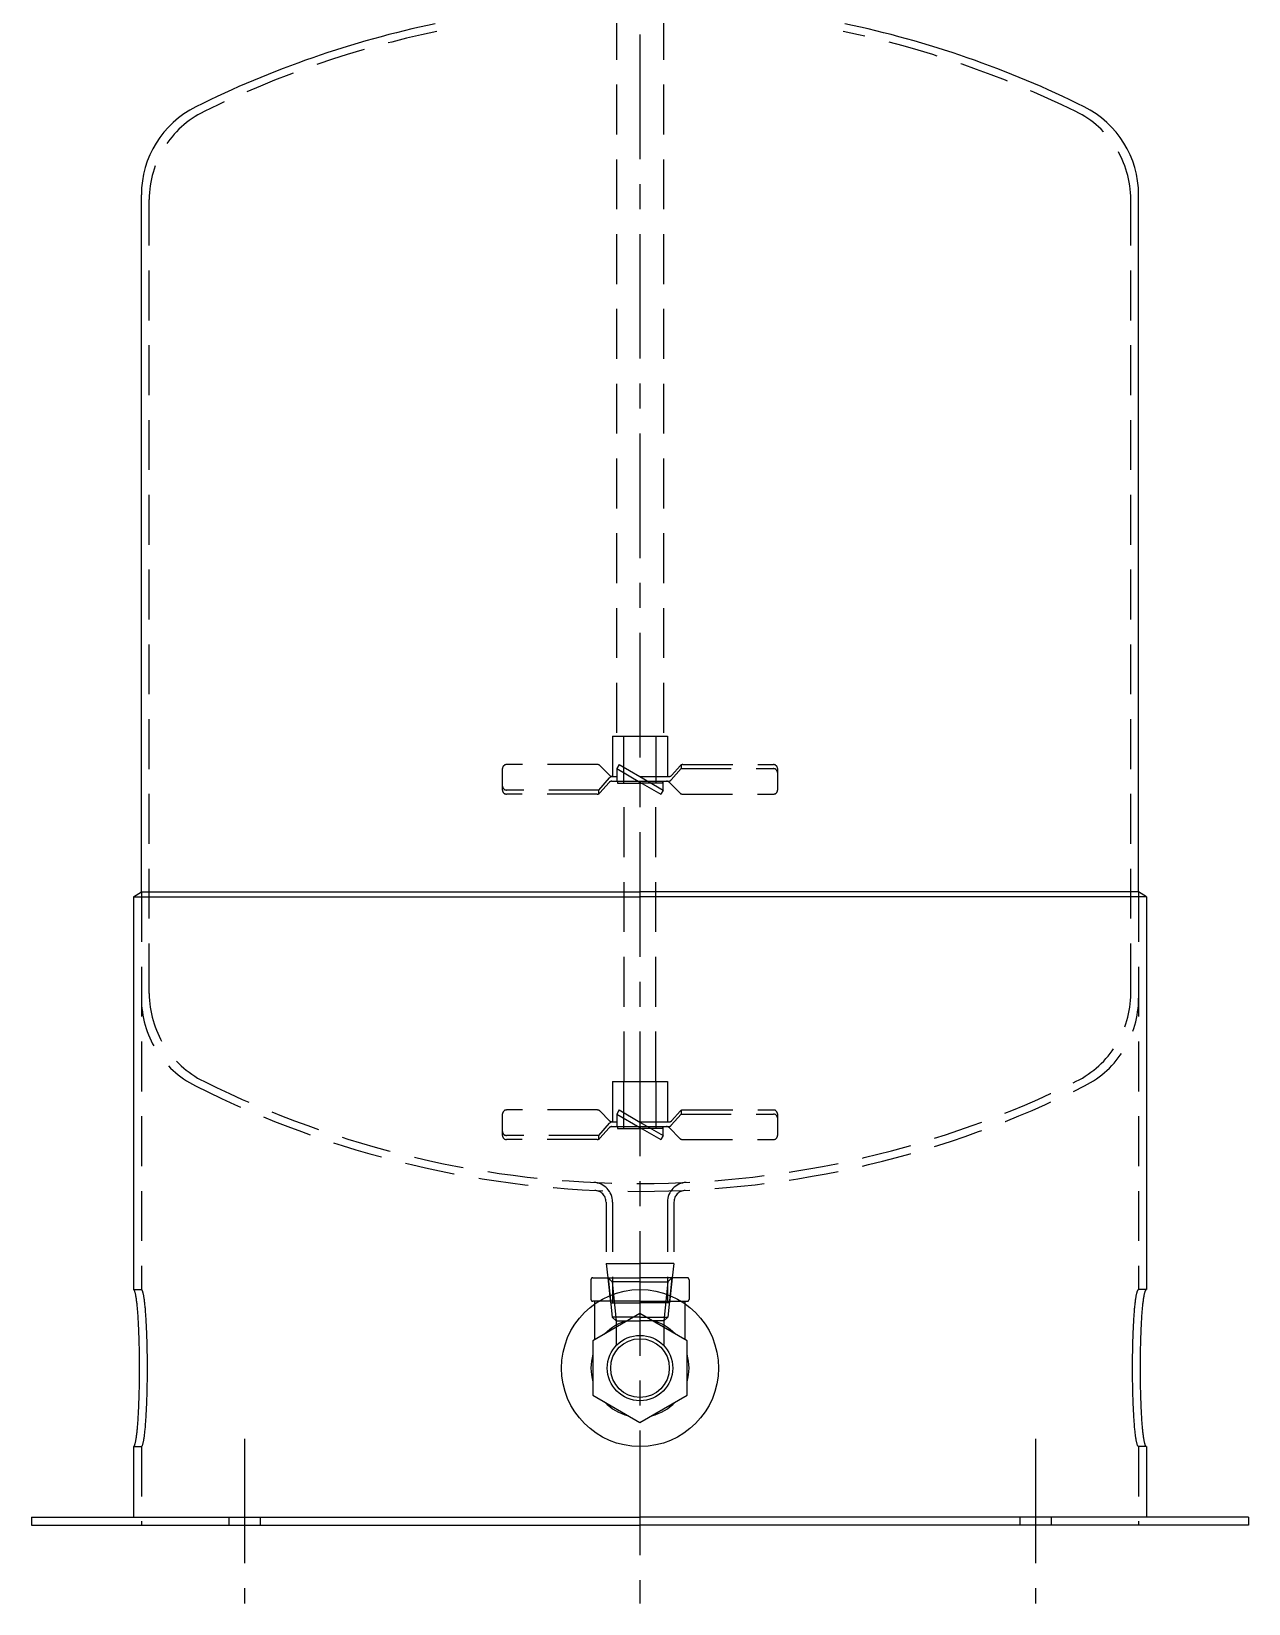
# Model space of a CAD drawing. Extents: x -205 to 734, y -924 to 175.
# Drawn here: x 245 to 555, y -888 to -487.5 of the extents above; entities that cross this region are included whole.
import ezdxf

# ---------------------------------------------------------------- set-up
doc = ezdxf.new("R2010")
doc.units = 0
doc.linetypes.add('CENTER', pattern=[50.8, 31.75, -6.35, 6.35, -6.35])
doc.linetypes.add('DASHED', pattern=[19.05, 12.7, -6.35])
doc.layers.get('0').update_dxf_attribs({"linetype": 'CONTINUOUS'})
doc.layers.add('CENTER', color=1, linetype='CENTER')

msp = doc.modelspace()

# ---------------------------------------------------------------- linework, layer by layer
at = {"color": 3, "linetype": 'DASHED'}
for p, q in [((394, -482), (394, -667)), ((406, -482), (406, -667)), ((275, -732.56), (275, -530.33)), ((525, -732.56), (525, -530.33)), ((393, -667), (393, -677.3)), ((393, -667), (400, -667)), ((395.9, -679), (395.9, -667)), ((400, -667), (407, -667)), ((404.1, -679), (404.1, -667)), ((407, -667), (407, -677.3)), ((365, -680.8), (365, -675.26)), ((389.13, -674.26), (366, -674.26)), ((392.25, -677), (389.84, -674.56)), ((394.67, -674.26), (394.07, -675.3)), ((394.07, -675.3), (394.07, -678.5)), ((394.07, -675.3), (400, -678.72)), ((394.67, -674.26), (400, -677.34)), ((410.5, -675.3), (407.98, -678.16)), ((410.2, -674.6), (408.12, -676.96)), ((410.5, -674.36), (410.5, -675.3)), ((410.5, -675.3), (434, -675.3)), ((410.95, -674.26), (434, -674.26)), ((435, -675.26), (435, -680.8)), ((389.5, -680.76), (366, -680.76)), ((389.5, -680.76), (392.25, -677.64)), ((389.5, -681.7), (389.5, -680.76)), ((389.8, -681.46), (392.11, -678.84)), ((392.86, -678.5), (399.61, -678.5)), ((392.96, -677.3), (394.07, -677.3)), ((394.25, -678.5), (394.25, -679)), ((394.25, -679), (400, -679)), ((396, -755), (396, -679)), ((399.61, -678.5), (400, -678.5)), ((400, -677.3), (407.37, -677.3)), ((400, -677.34), (405.93, -680.76)), ((400, -678.5), (402.01, -678.5)), ((400, -678.72), (405.33, -681.8)), ((400, -679), (400.48, -679)), ((405.75, -679), (400.48, -679)), ((402.01, -678.5), (407.23, -678.5)), ((405.93, -680.76), (405.33, -681.8)), ((405.75, -678.5), (405.75, -679)), ((405.93, -680.76), (405.93, -678.5)), ((407.49, -678.8), (410.16, -681.5)), ((389.05, -681.8), (366, -681.8)), ((404, -755), (404, -681.03)), ((410.87, -681.8), (434, -681.8)), ((273, -706.71), (273, -808)), ((527, -706.71), (527, -808)), ((393, -755), (400, -755)), ((393, -755), (393, -765.3)), ((395.9, -767), (395.9, -755)), ((400, -755), (407, -755)), ((404.1, -767), (404.1, -755)), ((407, -755), (407, -765.3)), ((365, -768.8), (365, -763.26)), ((389.13, -762.26), (366, -762.26)), ((392.25, -765), (389.84, -762.56)), ((394.67, -762.26), (394.07, -763.3)), ((394.07, -763.3), (400, -766.72)), ((394.07, -763.3), (394.07, -766.5)), ((394.67, -762.26), (400, -765.34)), ((410.5, -763.3), (407.98, -766.16)), ((410.2, -762.6), (408.12, -764.96)), ((410.5, -762.36), (410.5, -763.3)), ((410.5, -763.3), (434, -763.3)), ((410.95, -762.26), (434, -762.26)), ((435, -763.26), (435, -768.8)), ((389.5, -768.76), (366, -768.76)), ((389.5, -768.76), (392.25, -765.64)), ((389.5, -769.7), (389.5, -768.76)), ((389.8, -769.46), (392.11, -766.84)), ((392.86, -766.5), (399.61, -766.5)), ((392.96, -765.3), (394.07, -765.3)), ((394.25, -766.5), (394.25, -767)), ((394.25, -767), (400, -767)), ((399.61, -766.5), (400, -766.5)), ((400, -765.3), (407.37, -765.3)), ((400, -765.34), (405.93, -768.76)), ((400, -766.5), (402.01, -766.5)), ((400, -766.72), (405.33, -769.8)), ((400, -767), (400.48, -767)), ((405.75, -767), (400.48, -767)), ((402.01, -766.5), (407.23, -766.5)), ((405.93, -768.76), (405.33, -769.8)), ((405.75, -766.5), (405.75, -767)), ((405.93, -768.76), (405.93, -766.5)), ((407.49, -766.8), (410.16, -769.5)), ((389.05, -769.8), (366, -769.8)), ((410.87, -769.8), (434, -769.8)), ((391.35, -785.73), (391.35, -801.35)), ((393, -785.72), (393, -805)), ((407, -785.72), (407, -805)), ((408.65, -785.73), (408.65, -801.35)), ((388, -805), (400, -805)), ((391.35, -801.35), (400, -801.35)), ((391.35, -801.35), (391.77, -805)), ((391.35, -801.35), (400, -801.35)), ((391.35, -801.35), (391.77, -805)), ((391.77, -805), (392.5, -811.35)), ((391.93, -805), (392.93, -806)), ((391.93, -805), (392.93, -815)), ((393, -805), (393, -811.35)), ((408.65, -801.35), (400, -801.35)), ((408.65, -801.35), (400, -801.35)), ((412, -805), (400, -805)), ((407, -805), (407, -811.35)), ((408.07, -805), (407.07, -815)), ((408.07, -805), (407.07, -806)), ((408.23, -805), (407.5, -811.35)), ((408.65, -801.35), (408.23, -805)), ((408.65, -801.35), (408.23, -805)), ((271, -808), (273, -808)), ((387.5, -805.5), (387.5, -810.5)), ((392.93, -806), (393.93, -816)), ((400, -806), (392.93, -806)), ((400, -806), (407.07, -806)), ((407.07, -806), (406.07, -816)), ((412.5, -805.5), (412.5, -810.5)), ((529, -808), (527, -808)), ((389.46, -811), (388, -811)), ((388.5, -811.64), (388.5, -811)), ((392.5, -811.35), (400, -811.35)), ((407.5, -811.35), (400, -811.35)), ((410.54, -811), (412, -811)), ((411.5, -811.64), (411.5, -811)), ((392.93, -815), (393.93, -816)), ((400, -815), (392.93, -815)), ((393.93, -816), (393.93, -822)), ((393.93, -816), (400, -816)), ((400, -815), (407.07, -815)), ((406.07, -816), (400, -816)), ((407.07, -815), (406.07, -816)), ((406.07, -816), (406.07, -822)), ((271, -848), (273, -848)), ((273, -848), (273, -868)), ((527, -848), (527, -868)), ((529, -848), (527, -848)), ((295.24, -866), (295.24, -868)), ((303.24, -866), (303.24, -868)), ((496.76, -866), (496.76, -868)), ((504.76, -866), (504.76, -868))]:
    msp.add_line(p, q, dxfattribs=at)
at = {"color": 7, "linetype": 'CONTINUOUS'}
for p, q in [((273, -529.35), (273, -529.09)), ((273, -706.71), (273, -529.35)), ((527, -529.35), (527, -529.09)), ((527, -706.71), (527, -529.35)), ((271, -708), (273, -706.71)), ((271, -708), (271, -808)), ((271, -708), (400, -708)), ((273, -706.71), (400, -706.71)), ((527, -706.71), (400, -706.71)), ((529, -708), (400, -708)), ((529, -708), (527, -706.71)), ((529, -708), (529, -808)), ((388.5, -820.78), (388.5, -811.64)), ((400, -811), (389.46, -811)), ((400, -811), (410.54, -811)), ((411.5, -820.78), (411.5, -811.64)), ((400, -814.14), (388, -821.07)), ((412, -821.07), (400, -814.14)), ((388, -821.07), (388, -834.93)), ((412, -834.93), (412, -821.07)), ((388, -834.93), (400, -841.86)), ((400, -841.86), (412, -834.93)), ((271, -848), (271, -866)), ((529, -848), (529, -866)), ((245, -866), (400, -866)), ((245, -866), (245, -868)), ((245, -868), (400, -868)), ((555, -866), (400, -866)), ((555, -868), (400, -868)), ((555, -866), (555, -868))]:
    msp.add_line(p, q, dxfattribs=at)
for points in [[(271, -848, 0), (271.04, -847.99, 0), (271.08, -847.98, 0), (271.11, -847.95, 0), (271.15, -847.9, 0), (271.19, -847.85, 0), (271.23, -847.78, 0), (271.26, -847.71, 0), (271.3, -847.62, 0), (271.34, -847.51, 0), (271.37, -847.4, 0), (271.41, -847.28, 0), (271.45, -847.14, 0), (271.48, -846.99, 0), (271.52, -846.83, 0), (271.55, -846.66, 0), (271.59, -846.48, 0), (271.62, -846.28, 0), (271.66, -846.08, 0), (271.69, -845.86, 0), (271.73, -845.64, 0), (271.76, -845.4, 0), (271.79, -845.15, 0), (271.82, -844.9, 0), (271.86, -844.63, 0), (271.89, -844.35, 0), (271.92, -844.06, 0), (271.95, -843.77, 0), (271.98, -843.46, 0), (272.01, -843.14, 0), (272.04, -842.82, 0), (272.06, -842.49, 0), (272.09, -842.14, 0), (272.12, -841.79, 0), (272.14, -841.43, 0), (272.17, -841.06, 0), (272.19, -840.69, 0), (272.21, -840.3, 0), (272.24, -839.91, 0), (272.26, -839.52, 0), (272.28, -839.11, 0), (272.3, -838.7, 0), (272.32, -838.28, 0), (272.34, -837.86, 0), (272.36, -837.43, 0), (272.38, -836.99, 0), (272.39, -836.55, 0), (272.41, -836.11, 0), (272.42, -835.65, 0), (272.44, -835.2, 0), (272.45, -834.74, 0), (272.46, -834.27, 0), (272.47, -833.81, 0), (272.49, -833.33, 0), (272.49, -832.86, 0), (272.5, -832.38, 0), (272.51, -831.9, 0), (272.52, -831.42, 0), (272.52, -830.93, 0), (272.53, -830.45, 0), (272.53, -829.96, 0), (272.54, -829.47, 0), (272.54, -828.98, 0), (272.54, -828.49, 0), (272.54, -828, 0), (272.54, -827.51, 0), (272.54, -827.02, 0), (272.54, -826.53, 0), (272.53, -826.04, 0), (272.53, -825.55, 0), (272.52, -825.07, 0), (272.52, -824.58, 0), (272.51, -824.1, 0), (272.5, -823.62, 0), (272.49, -823.14, 0), (272.49, -822.67, 0), (272.47, -822.19, 0), (272.46, -821.73, 0), (272.45, -821.26, 0), (272.44, -820.8, 0), (272.42, -820.35, 0), (272.41, -819.89, 0), (272.39, -819.45, 0), (272.38, -819.01, 0), (272.36, -818.57, 0), (272.34, -818.14, 0), (272.32, -817.72, 0), (272.3, -817.3, 0), (272.28, -816.89, 0), (272.26, -816.48, 0), (272.24, -816.09, 0), (272.21, -815.7, 0), (272.19, -815.31, 0), (272.17, -814.94, 0), (272.14, -814.57, 0), (272.12, -814.21, 0), (272.09, -813.86, 0), (272.06, -813.51, 0), (272.04, -813.18, 0), (272.01, -812.86, 0), (271.98, -812.54, 0), (271.95, -812.23, 0), (271.92, -811.94, 0), (271.89, -811.65, 0), (271.86, -811.37, 0), (271.82, -811.1, 0), (271.79, -810.85, 0), (271.76, -810.6, 0), (271.73, -810.36, 0), (271.69, -810.14, 0), (271.66, -809.92, 0), (271.62, -809.72, 0), (271.59, -809.52, 0), (271.55, -809.34, 0), (271.52, -809.17, 0), (271.48, -809.01, 0), (271.45, -808.86, 0), (271.41, -808.72, 0), (271.37, -808.6, 0), (271.34, -808.49, 0), (271.3, -808.38, 0), (271.26, -808.29, 0), (271.23, -808.22, 0), (271.19, -808.15, 0), (271.15, -808.1, 0), (271.11, -808.05, 0), (271.08, -808.02, 0), (271.04, -808.01, 0), (271, -808, 0)], [(529, -848, 0), (528.96, -847.99, 0), (528.92, -847.98, 0), (528.89, -847.95, 0), (528.85, -847.9, 0), (528.81, -847.85, 0), (528.77, -847.78, 0), (528.74, -847.71, 0), (528.7, -847.62, 0), (528.66, -847.51, 0), (528.63, -847.4, 0), (528.59, -847.28, 0), (528.55, -847.14, 0), (528.52, -846.99, 0), (528.48, -846.83, 0), (528.45, -846.66, 0), (528.41, -846.48, 0), (528.38, -846.28, 0), (528.34, -846.08, 0), (528.31, -845.86, 0), (528.27, -845.64, 0), (528.24, -845.4, 0), (528.21, -845.15, 0), (528.18, -844.9, 0), (528.14, -844.63, 0), (528.11, -844.35, 0), (528.08, -844.06, 0), (528.05, -843.77, 0), (528.02, -843.46, 0), (527.99, -843.14, 0), (527.97, -842.82, 0), (527.94, -842.49, 0), (527.91, -842.14, 0), (527.88, -841.79, 0), (527.86, -841.43, 0), (527.83, -841.06, 0), (527.81, -840.69, 0), (527.79, -840.3, 0), (527.76, -839.91, 0), (527.74, -839.52, 0), (527.72, -839.11, 0), (527.7, -838.7, 0), (527.68, -838.28, 0), (527.66, -837.86, 0), (527.64, -837.43, 0), (527.62, -836.99, 0), (527.61, -836.55, 0), (527.59, -836.11, 0), (527.58, -835.65, 0), (527.56, -835.2, 0), (527.55, -834.74, 0), (527.54, -834.27, 0), (527.53, -833.81, 0), (527.51, -833.33, 0), (527.51, -832.86, 0), (527.5, -832.38, 0), (527.49, -831.9, 0), (527.48, -831.42, 0), (527.48, -830.93, 0), (527.47, -830.45, 0), (527.47, -829.96, 0), (527.46, -829.47, 0), (527.46, -828.98, 0), (527.46, -828.49, 0), (527.46, -828, 0), (527.46, -827.51, 0), (527.46, -827.02, 0), (527.46, -826.53, 0), (527.47, -826.04, 0), (527.47, -825.55, 0), (527.48, -825.07, 0), (527.48, -824.58, 0), (527.49, -824.1, 0), (527.5, -823.62, 0), (527.51, -823.14, 0), (527.51, -822.67, 0), (527.53, -822.19, 0), (527.54, -821.73, 0), (527.55, -821.26, 0), (527.56, -820.8, 0), (527.58, -820.35, 0), (527.59, -819.89, 0), (527.61, -819.45, 0), (527.62, -819.01, 0), (527.64, -818.57, 0), (527.66, -818.14, 0), (527.68, -817.72, 0), (527.7, -817.3, 0), (527.72, -816.89, 0), (527.74, -816.48, 0), (527.76, -816.09, 0), (527.79, -815.7, 0), (527.81, -815.31, 0), (527.83, -814.94, 0), (527.86, -814.57, 0), (527.88, -814.21, 0), (527.91, -813.86, 0), (527.94, -813.51, 0), (527.97, -813.18, 0), (527.99, -812.86, 0), (528.02, -812.54, 0), (528.05, -812.23, 0), (528.08, -811.94, 0), (528.11, -811.65, 0), (528.14, -811.37, 0), (528.18, -811.1, 0), (528.21, -810.85, 0), (528.24, -810.6, 0), (528.27, -810.36, 0), (528.31, -810.14, 0), (528.34, -809.92, 0), (528.38, -809.72, 0), (528.41, -809.52, 0), (528.45, -809.34, 0), (528.48, -809.17, 0), (528.52, -809.01, 0), (528.55, -808.86, 0), (528.59, -808.72, 0), (528.63, -808.6, 0), (528.66, -808.49, 0), (528.7, -808.38, 0), (528.74, -808.29, 0), (528.77, -808.22, 0), (528.81, -808.15, 0), (528.85, -808.1, 0), (528.89, -808.05, 0), (528.92, -808.02, 0), (528.96, -808.01, 0), (529, -808, 0)]]:
    msp.add_polyline3d(points, dxfattribs=at)
at = {"color": 3, "linetype": 'DASHED'}
for points in [[(273, -848, 0), (273.04, -847.99, 0), (273.08, -847.98, 0), (273.11, -847.95, 0), (273.15, -847.9, 0), (273.19, -847.85, 0), (273.23, -847.78, 0), (273.26, -847.71, 0), (273.3, -847.62, 0), (273.34, -847.51, 0), (273.37, -847.4, 0), (273.41, -847.28, 0), (273.45, -847.14, 0), (273.48, -846.99, 0), (273.52, -846.83, 0), (273.55, -846.66, 0), (273.59, -846.48, 0), (273.62, -846.28, 0), (273.66, -846.08, 0), (273.69, -845.86, 0), (273.73, -845.64, 0), (273.76, -845.4, 0), (273.79, -845.15, 0), (273.82, -844.9, 0), (273.86, -844.63, 0), (273.89, -844.35, 0), (273.92, -844.06, 0), (273.95, -843.77, 0), (273.98, -843.46, 0), (274.01, -843.14, 0), (274.04, -842.82, 0), (274.06, -842.49, 0), (274.09, -842.14, 0), (274.12, -841.79, 0), (274.14, -841.43, 0), (274.17, -841.06, 0), (274.19, -840.69, 0), (274.21, -840.3, 0), (274.24, -839.91, 0), (274.26, -839.52, 0), (274.28, -839.11, 0), (274.3, -838.7, 0), (274.32, -838.28, 0), (274.34, -837.86, 0), (274.36, -837.43, 0), (274.38, -836.99, 0), (274.39, -836.55, 0), (274.41, -836.11, 0), (274.42, -835.65, 0), (274.44, -835.2, 0), (274.45, -834.74, 0), (274.46, -834.27, 0), (274.47, -833.81, 0), (274.49, -833.33, 0), (274.49, -832.86, 0), (274.5, -832.38, 0), (274.51, -831.9, 0), (274.52, -831.42, 0), (274.52, -830.93, 0), (274.53, -830.45, 0), (274.53, -829.96, 0), (274.54, -829.47, 0), (274.54, -828.98, 0), (274.54, -828.49, 0), (274.54, -828, 0), (274.54, -827.51, 0), (274.54, -827.02, 0), (274.54, -826.53, 0), (274.53, -826.04, 0), (274.53, -825.55, 0), (274.52, -825.07, 0), (274.52, -824.58, 0), (274.51, -824.1, 0), (274.5, -823.62, 0), (274.49, -823.14, 0), (274.49, -822.67, 0), (274.47, -822.19, 0), (274.46, -821.73, 0), (274.45, -821.26, 0), (274.44, -820.8, 0), (274.42, -820.35, 0), (274.41, -819.89, 0), (274.39, -819.45, 0), (274.38, -819.01, 0), (274.36, -818.57, 0), (274.34, -818.14, 0), (274.32, -817.72, 0), (274.3, -817.3, 0), (274.28, -816.89, 0), (274.26, -816.48, 0), (274.24, -816.09, 0), (274.21, -815.7, 0), (274.19, -815.31, 0), (274.17, -814.94, 0), (274.14, -814.57, 0), (274.12, -814.21, 0), (274.09, -813.86, 0), (274.06, -813.51, 0), (274.04, -813.18, 0), (274.01, -812.86, 0), (273.98, -812.54, 0), (273.95, -812.23, 0), (273.92, -811.94, 0), (273.89, -811.65, 0), (273.86, -811.37, 0), (273.82, -811.1, 0), (273.79, -810.85, 0), (273.76, -810.6, 0), (273.73, -810.36, 0), (273.69, -810.14, 0), (273.66, -809.92, 0), (273.62, -809.72, 0), (273.59, -809.52, 0), (273.55, -809.34, 0), (273.52, -809.17, 0), (273.48, -809.01, 0), (273.45, -808.86, 0), (273.41, -808.72, 0), (273.37, -808.6, 0), (273.34, -808.49, 0), (273.3, -808.38, 0), (273.26, -808.29, 0), (273.23, -808.22, 0), (273.19, -808.15, 0), (273.15, -808.1, 0), (273.11, -808.05, 0), (273.08, -808.02, 0), (273.04, -808.01, 0), (273, -808, 0)], [(527, -848, 0), (526.96, -847.99, 0), (526.92, -847.98, 0), (526.89, -847.95, 0), (526.85, -847.9, 0), (526.81, -847.85, 0), (526.77, -847.78, 0), (526.74, -847.71, 0), (526.7, -847.62, 0), (526.66, -847.51, 0), (526.63, -847.4, 0), (526.59, -847.28, 0), (526.55, -847.14, 0), (526.52, -846.99, 0), (526.48, -846.83, 0), (526.45, -846.66, 0), (526.41, -846.48, 0), (526.38, -846.28, 0), (526.34, -846.08, 0), (526.31, -845.86, 0), (526.27, -845.64, 0), (526.24, -845.4, 0), (526.21, -845.15, 0), (526.18, -844.9, 0), (526.14, -844.63, 0), (526.11, -844.35, 0), (526.08, -844.06, 0), (526.05, -843.77, 0), (526.02, -843.46, 0), (525.99, -843.14, 0), (525.97, -842.82, 0), (525.94, -842.49, 0), (525.91, -842.14, 0), (525.88, -841.79, 0), (525.86, -841.43, 0), (525.83, -841.06, 0), (525.81, -840.69, 0), (525.79, -840.3, 0), (525.76, -839.91, 0), (525.74, -839.52, 0), (525.72, -839.11, 0), (525.7, -838.7, 0), (525.68, -838.28, 0), (525.66, -837.86, 0), (525.64, -837.43, 0), (525.62, -836.99, 0), (525.61, -836.55, 0), (525.59, -836.11, 0), (525.58, -835.65, 0), (525.56, -835.2, 0), (525.55, -834.74, 0), (525.54, -834.27, 0), (525.53, -833.81, 0), (525.51, -833.33, 0), (525.51, -832.86, 0), (525.5, -832.38, 0), (525.49, -831.9, 0), (525.48, -831.42, 0), (525.48, -830.93, 0), (525.47, -830.45, 0), (525.47, -829.96, 0), (525.46, -829.47, 0), (525.46, -828.98, 0), (525.46, -828.49, 0), (525.46, -828, 0), (525.46, -827.51, 0), (525.46, -827.02, 0), (525.46, -826.53, 0), (525.47, -826.04, 0), (525.47, -825.55, 0), (525.48, -825.07, 0), (525.48, -824.58, 0), (525.49, -824.1, 0), (525.5, -823.62, 0), (525.51, -823.14, 0), (525.51, -822.67, 0), (525.53, -822.19, 0), (525.54, -821.73, 0), (525.55, -821.26, 0), (525.56, -820.8, 0), (525.58, -820.35, 0), (525.59, -819.89, 0), (525.61, -819.45, 0), (525.62, -819.01, 0), (525.64, -818.57, 0), (525.66, -818.14, 0), (525.68, -817.72, 0), (525.7, -817.3, 0), (525.72, -816.89, 0), (525.74, -816.48, 0), (525.76, -816.09, 0), (525.79, -815.7, 0), (525.81, -815.31, 0), (525.83, -814.94, 0), (525.86, -814.57, 0), (525.88, -814.21, 0), (525.91, -813.86, 0), (525.94, -813.51, 0), (525.97, -813.18, 0), (525.99, -812.86, 0), (526.02, -812.54, 0), (526.05, -812.23, 0), (526.08, -811.94, 0), (526.11, -811.65, 0), (526.14, -811.37, 0), (526.18, -811.1, 0), (526.21, -810.85, 0), (526.24, -810.6, 0), (526.27, -810.36, 0), (526.31, -810.14, 0), (526.34, -809.92, 0), (526.38, -809.72, 0), (526.41, -809.52, 0), (526.45, -809.34, 0), (526.48, -809.17, 0), (526.52, -809.01, 0), (526.55, -808.86, 0), (526.59, -808.72, 0), (526.63, -808.6, 0), (526.66, -808.49, 0), (526.7, -808.38, 0), (526.74, -808.29, 0), (526.77, -808.22, 0), (526.81, -808.15, 0), (526.85, -808.1, 0), (526.89, -808.05, 0), (526.92, -808.02, 0), (526.96, -808.01, 0), (527, -808, 0)]]:
    msp.add_polyline3d(points, dxfattribs=at)
at = {"color": 7, "linetype": 'CONTINUOUS'}
for radius in [20, 8.33, 7.47]:
    msp.add_circle((400, -828), radius, dxfattribs=at)
for centre, radius, start, end in [((400, -734.12), 254, 101.8557, 116.4499), ((400, -734.12), 254, 63.5501, 78.1443), ((298, -529.09), 25, 116.4499, 180), ((502, -529.09), 25, 0, 63.5501), ((400, -828), 12.5, 103.7398, 136.2602), ((400, -828), 12.5, 43.7398, 76.2602), ((400, -828), 12.5, 163.7398, 196.2602), ((400, -828), 12.5, 343.7398, 16.2602), ((400, -828), 12.5, 223.7398, 256.2602), ((400, -828), 12.5, 283.7398, 316.2602)]:
    msp.add_arc(centre, radius, start, end, dxfattribs=at)
at = {"color": 3, "linetype": 'DASHED'}
for centre, radius, start, end in [((400, -734.12), 252, 101.8557, 116.1376), ((400, -734.12), 252, 63.8624, 78.1443), ((300, -530.33), 25, 116.1376, 180), ((500, -530.33), 25, 0, 63.8624), ((366, -675.26), 1, 90, 180), ((389.13, -675.26), 1, 44.6278, 90), ((410.95, -675.26), 1, 90, 138.6246), ((434, -675.26), 1, 0, 90), ((434, -676.3), 1, 0, 90), ((366, -679.76), 1, 180, 270), ((366, -680.8), 1, 180, 270), ((392.86, -679.5), 1, 90, 138.6246), ((392.96, -676.3), 1, 224.6278, 270), ((393, -678.3), 1, 90, 138.6246), ((406.78, -679.5), 1, 44.6278, 90), ((407.23, -677.5), 1, 270, 318.6246), ((407.37, -676.3), 1, 270, 318.6246), ((434, -680.8), 1, 270, 0), ((389.05, -680.8), 1, 270, 318.6246), ((410.87, -680.8), 1, 224.6278, 270), ((300, -732.56), 25, 180, 243.6122), ((500, -732.56), 25, 296.3878, 0), ((298, -733.79), 25, 180, 243.2987), ((502, -733.79), 25, 296.7013, 0), ((400, -531), 252, 243.2987, 270), ((400, -531), 250, 243.6122, 270), ((400, -531), 250, 270, 296.3878), ((400, -531), 252, 270, 296.7013), ((366, -763.26), 1, 90, 180), ((389.13, -763.26), 1, 44.6278, 90), ((407.37, -764.3), 1, 270, 318.6246), ((410.95, -763.26), 1, 90, 138.6246), ((434, -763.26), 1, 0, 90), ((434, -764.3), 1, 0, 90), ((366, -767.76), 1, 180, 270), ((366, -768.8), 1, 180, 270), ((392.86, -767.5), 1, 90, 138.6246), ((392.96, -764.3), 1, 224.6278, 270), ((393, -766.3), 1, 90, 138.6246), ((406.78, -767.5), 1, 44.6278, 90), ((407.23, -765.5), 1, 270, 318.6246), ((434, -768.8), 1, 270, 0), ((389.05, -768.8), 1, 270, 318.6246), ((410.87, -768.8), 1, 224.6278, 270), ((388, -785.72), 5, 0, 87.3027), ((412, -785.72), 5, 92.6973, 180), ((388.35, -785.73), 3, 0, 87.3815), ((411.65, -785.73), 3, 92.6185, 180), ((388, -805.5), 0.5, 90, 180), ((412, -805.5), 0.5, 0, 90), ((388, -810.5), 0.5, 180, 270), ((412, -810.5), 0.5, 270, 0)]:
    msp.add_arc(centre, radius, start, end, dxfattribs=at)
at = {"layer": 'CENTER', "color": 1, "linetype": 'CENTER'}
for p, q in [((400, -183.5), (400, -888)), ((299.24, -846), (299.24, -888)), ((500.76, -846), (500.76, -888))]:
    msp.add_line(p, q, dxfattribs=at)

doc.saveas('drawing.dxf')
